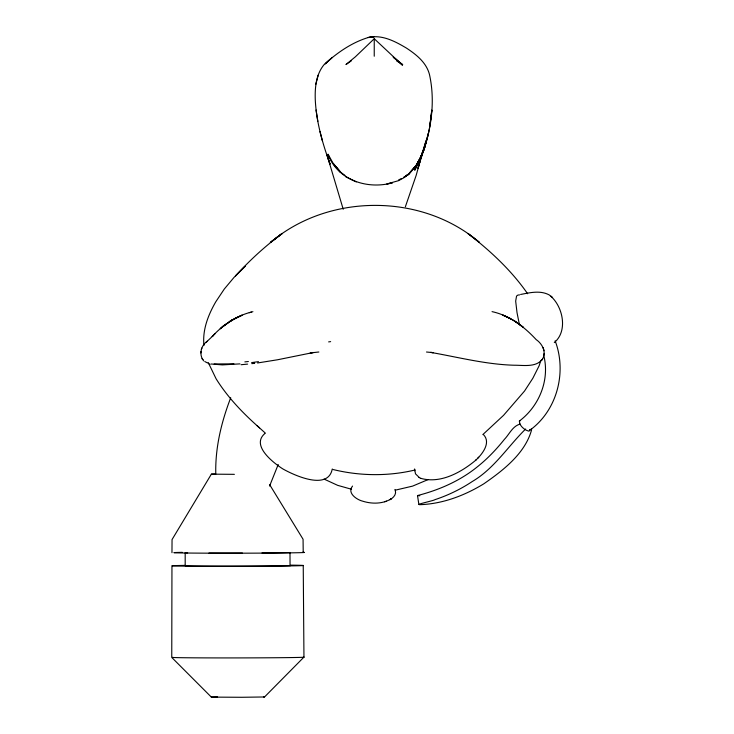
<?xml version="1.0" encoding="UTF-8"?>
<svg xmlns="http://www.w3.org/2000/svg" width="734" height="734" viewBox="0 0 734 734"><rect width="100%" height="100%" fill="white"/><g stroke="black" fill="none" stroke-linecap="round" stroke-linejoin="round"><path stroke-width="1.1" d="M215.768 473.182C215.236 447.309 221.484 421.766 230.724 397.745M374.239 56.234L374.248 38.737L402.461 65.17L393.286 57.087L402.727 64.675L400.094 63.051M171.958 565.804L171.756 657.444L211.346 697.107L241.734 697.282L264.543 696.97L303.949 657.114L303.234 565.455M171.967 552.711L172.05 539.573L211.374 474.146L215.897 473.999M332.282 468.962C328.052 491.074 294.04 475.237 282.792 468.888C273.599 462.98 250.725 445.611 264.809 433.565M203.713 360.88C198.62 354.981 200.923 345.292 207.327 341.237L206.272 342.154M200.942 352.981L200.96 352.43M200.969 352.127L200.988 351.604M428.399 133.148L424.335 147.873L418.664 163.049C430.509 135.469 436.042 103.934 429.436 74.363C426.335 62.518 416.325 54.6 406.553 48.16C395.149 41.37 381.919 34.278 368.22 37.526C351.522 42.618 336.741 53.031 323.969 64.766C316.051 74.446 314.858 87.447 315.262 99.485C316.271 121.734 322.474 143.341 330.071 164.15L326.979 155.278M426.491 352.017L433.326 352.669L430.711 352.384C458.401 357.238 485.862 364.44 514.158 365.229C523.461 365.147 536.004 367.67 542.49 359.155C546.72 352.173 542.325 343.769 536.169 339.603C524.177 326.667 509.635 315.446 492.046 311.629M543.866 355.522L544.133 353.485M430.528 121.459C428.381 138.598 422.674 154.984 414.728 170.251L421.334 156.397L424.335 147.873L418.802 164.214L426.252 140.148M422.628 152.057L418.022 168.343L422.674 151.883M422.738 151.736L421.27 157.471L425.601 142.359M318.207 75.134L315.767 84.41M422.701 151.855L416.15 175.435L405.361 206.795M540.83 360.403L539.151 365.725L532.856 378.239L524.544 391.029L503.552 415.334L482.816 434.601M201.355 349.448L201.804 348.081M544.059 356.669C549.582 380.79 538.921 406.342 519.378 421.05C519.314 425.748 524.333 429.895 528.618 431.142C556.895 411.499 567.199 372.67 555.152 340.833M529.508 430.775L529.673 429.61M278.214 464.494L269.58 486.064M415.756 166.398L421.49 155.498L414.426 168.545L420.876 157.351L424.821 147.222L419.49 160.342L420.876 157.351L415.756 166.398L407.865 174.903L415.756 166.398L408.379 174.325M352.54 486.082C346.787 492.991 356.678 499.726 362.743 501.194C372 504.13 382.854 504.019 391.295 498.799L389.864 499.68M541.499 360.467L542.49 359.155M420.811 478.348C440.327 483.917 460.778 472.613 475.467 460.457C481.954 454.621 491.45 442.896 483.495 434.629M215.034 333.741L212.19 336.567C222.741 324.969 236.128 315.84 251.478 312.06M475.467 460.457L476.366 459.567M477.825 458.108L478.733 457.199M374.248 38.737L355.329 56.848L345.962 64.537L351.531 60.683M206.924 341.576L213.199 335.576M331.144 58.408L325.226 63.849L332.318 57.39M281.801 233.898C264.956 246.248 249.496 260.552 235.449 275.993L245.174 266.258L234.118 277.296L224.31 289.022L215.768 301.821C208.199 314.95 202.272 329.997 203.969 345.42M554.298 342.567C568.529 330.823 562.694 305.032 549.206 294.93C540.325 290.141 529.994 292.655 520.635 294.462M270.305 242.468L281.994 233.605L270.993 242.046C328.768 193.281 421.582 193.024 479.201 242.192L468.072 233.605C490.367 250.881 511.497 270.461 527.618 293.747M403.966 177.353L408.856 173.912L403.663 177.536L408.719 174.004L416.316 165.315L408.82 173.986L403.847 177.784L398.516 180.674L386.882 183.968L392.47 182.794C367.495 189.776 337.328 180.243 328.006 154.158L333.227 163.563L340.604 172.362L333.016 163.287L340.961 172.444M390.029 499.579C393.25 497.927 396.58 494.505 395.332 490.587M525.636 429.014C507.956 446.373 494.257 468.604 472.219 481.55C460.649 489.239 448.034 495.349 434.84 499.707C434.143 500.661 412.214 505.111 421.123 504.634C443.354 503.643 464.861 495.386 483.706 483.88C503.084 470.485 525.342 453.318 531.618 429.711L531.168 429.014M427.959 479.641L412.591 486.119L395.498 490.119M398.663 179.903L401.314 178.628M418.857 504.405L417.518 495.551C438.987 490.046 459.787 481.018 477.128 466.998C487.275 458.97 496.239 449.547 504.313 439.464C509.323 434.317 512.653 425.959 520.112 424.124M519.378 421.05L520.268 420.683M384.607 501.781L386.497 501.184M249.294 312.684L252.909 311.693M415.059 469.999C388.249 476.412 359.972 476.082 333.208 469.558M258.451 361.66L251.624 362.605M328.639 341.897L330.639 341.631M257.551 362.972L277.59 359.761L313.427 352.494L310.188 352.944L318.859 351.999M251.79 363.651L254.652 363.312L253.23 363.477M247.597 364.11L241.082 364.715M239.945 363.881L222.384 364.89L211.071 363.991M519.617 294.903L517.938 295.05L516.553 296.059L515.672 301.114L517.011 312.592L519.452 324.813M233.926 363.844L214.144 363.963M211.346 697.107L217.558 696.924M234.375 474.338L211.374 474.146M419.784 495.771L417.518 495.551M263.469 696.905L264.543 696.97M351.54 489.257L337.668 485.348L324.07 479.082M210.062 364.284L209.098 364.009M207.685 363.046L204.804 361.541M356.247 181.931L345.411 176.555M414.582 468.962L415.499 473.834L419.389 477.623M506.295 316.657L513.892 320.501L523.324 327.364L520.874 325.355M419.004 477.439L421.123 478.504M396.58 60.876L398.342 61.968M513.892 320.501L519.791 324.593M341.76 173.04L344.943 175.417M552.574 297.527L550.986 296.16M393.286 57.087L396.589 60.005M208.245 362.532L216.08 378.762C227.705 397.433 243.119 413.416 259.552 427.894M257.184 425.766L265.378 433.152M269.681 484.697L303.069 539.251L303.215 552.381M202.162 358.513L202.538 359.201M343.218 209.254L327.832 157.7M394.901 489.468L395.332 490.578M543.142 347.641L544.022 350.705M319.996 131.597L322.428 140.919M316.06 110.008L317.84 121.394M290.058 565.547L289.994 552.454A52.398 0.505 -0.1 0 1 261.992 552.968M414.591 470.109L414.6 470.751M185.188 565.804L185.188 552.711A52.398 0.505 -0.1 0 0 187.62 552.858M302.491 552.289A65.62 0.633 -0.1 0 1 223.907 553.197A65.62 0.633 -0.1 0 1 182.307 552.344M242.422 553.069A52.398 0.505 -0.1 0 1 208.951 553.069M289.783 565.492A52.435 0.505 -0.1 0 1 237.513 566.18A52.435 0.505 -0.1 0 1 185.491 565.749M290.875 565.143A65.675 0.633 -0.1 0 1 281.186 566.006A65.675 0.633 -0.1 0 1 193.088 566.217A65.675 0.633 -0.1 0 1 185.151 565.391M303.949 657.114A66.097 0.633 -0.1 0 1 231.843 657.921A66.097 0.633 -0.1 0 1 172.866 657.325M248.367 361.513A116.467 23.993 0.9 0 1 244.862 361.899M431.17 115.275L429.867 125.881L431.831 110.054L431.17 115.275M426.362 141.598L423.417 151.149L417.398 164.6L421.334 156.397L426.362 141.598M224.787 324.933L220.328 328.676L224.787 324.933M224.301 325.364L222.274 326.969L232.568 319.74L224.301 325.364M235.816 317.996L229.971 321.308L242.174 315.18L235.816 317.996M374.101 36.7L368.22 37.526L374.101 36.7M507.515 317.235L502.799 315.115L510.754 318.767L507.515 317.235M202.364 358.88L202.749 359.568L202.364 358.88"/></g></svg>
